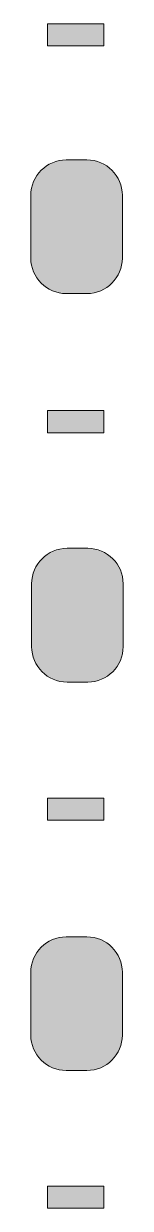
# Model space of a CAD drawing. Header units: millimetres. Extents: x 101 to 109, y -218 to -111.
import ezdxf

# ---------------------------------------------------------------- set-up
doc = ezdxf.new("R2010")
doc.units = ezdxf.units.MM
doc.header["$MEASUREMENT"] = 0
doc.layers.add('Silkscreen', color=7, linetype='Continuous', lineweight=0)

msp = doc.modelspace()

# ---------------------------------------------------------------- hatches: boundary and pattern name
at = {"layer": 'Silkscreen', "true_color": 0xa7a9ac, "transparency": 33554687}
h = msp.add_hatch(color=253, dxfattribs=at)
h.dxf.hatch_style = 2
h.paths.add_polyline_path([(107.46, -112.69), (102.38, -112.69), (102.38, -110.69), (107.46, -110.69)])
h = msp.add_hatch(color=253, dxfattribs=at)
h.dxf.hatch_style = 2
edge = h.paths.add_edge_path()
edge.add_spline(control_points=[(109.14, -131.88), (109.14, -133.64), (107.7, -135.08), (105.94, -135.08), (105.94, -135.08), (104.06, -135.08), (104.06, -135.08), (102.3, -135.08), (100.86, -133.64), (100.86, -131.88), (100.86, -131.88), (100.86, -126.2), (100.86, -126.2), (100.86, -124.44), (102.3, -123), (104.06, -123), (104.06, -123), (105.94, -123), (105.94, -123), (107.7, -123), (109.14, -124.44), (109.14, -126.2), (109.14, -126.2), (109.14, -131.88), (109.14, -131.88)], knot_values=[0, 0, 0, 0, 1, 1, 1, 2, 2, 2, 3, 3, 3, 4, 4, 4, 5, 5, 5, 6, 6, 6, 7, 7, 7, 8, 8, 8, 8], degree=3, periodic=0)
h = msp.add_hatch(color=253, dxfattribs=at)
h.dxf.hatch_style = 2
h.paths.add_polyline_path([(107.46, -147.66), (102.38, -147.66), (102.38, -145.66), (107.46, -145.66)])
h = msp.add_hatch(color=253, dxfattribs=at)
h.dxf.hatch_style = 2
edge = h.paths.add_edge_path()
edge.add_spline(control_points=[(109.21, -167), (109.21, -168.76), (107.77, -170.2), (106.01, -170.2), (106.01, -170.2), (104.14, -170.2), (104.14, -170.2), (102.38, -170.2), (100.94, -168.76), (100.94, -167), (100.94, -167), (100.94, -161.31), (100.94, -161.31), (100.94, -159.55), (102.38, -158.11), (104.14, -158.11), (104.14, -158.11), (106.01, -158.11), (106.01, -158.11), (107.77, -158.11), (109.21, -159.55), (109.21, -161.31), (109.21, -161.31), (109.21, -167), (109.21, -167)], knot_values=[0, 0, 0, 0, 1, 1, 1, 2, 2, 2, 3, 3, 3, 4, 4, 4, 5, 5, 5, 6, 6, 6, 7, 7, 7, 8, 8, 8, 8], degree=3, periodic=0)
h = msp.add_hatch(color=253, dxfattribs=at)
h.dxf.hatch_style = 2
h.paths.add_polyline_path([(107.46, -182.69), (102.38, -182.69), (102.38, -180.69), (107.46, -180.69)])
h = msp.add_hatch(color=253, dxfattribs=at)
h.dxf.hatch_style = 2
edge = h.paths.add_edge_path()
edge.add_spline(control_points=[(109.14, -202.11), (109.14, -203.87), (107.7, -205.31), (105.94, -205.31), (105.94, -205.31), (104.06, -205.31), (104.06, -205.31), (102.3, -205.31), (100.86, -203.87), (100.86, -202.11), (100.86, -202.11), (100.86, -196.43), (100.86, -196.43), (100.86, -194.67), (102.3, -193.23), (104.06, -193.23), (104.06, -193.23), (105.94, -193.23), (105.94, -193.23), (107.7, -193.23), (109.14, -194.67), (109.14, -196.43), (109.14, -196.43), (109.14, -202.11), (109.14, -202.11)], knot_values=[0, 0, 0, 0, 1, 1, 1, 2, 2, 2, 3, 3, 3, 4, 4, 4, 5, 5, 5, 6, 6, 6, 7, 7, 7, 8, 8, 8, 8], degree=3, periodic=0)
h = msp.add_hatch(color=253, dxfattribs=at)
h.dxf.hatch_style = 2
h.paths.add_polyline_path([(107.46, -217.76), (102.38, -217.76), (102.38, -215.76), (107.46, -215.76)])

# ---------------------------------------------------------------- linework, layer by layer
at = {"layer": 'Silkscreen'}
for points in [[(107.46, -112.69), (102.38, -112.69), (102.38, -110.69), (107.46, -110.69)], [(107.46, -147.66), (102.38, -147.66), (102.38, -145.66), (107.46, -145.66)], [(107.46, -182.69), (102.38, -182.69), (102.38, -180.69), (107.46, -180.69)], [(107.46, -217.76), (102.38, -217.76), (102.38, -215.76), (107.46, -215.76)]]:
    msp.add_lwpolyline(points, close=True, dxfattribs=at)
for points in [[(109.14, -131.88), (109.14, -133.64), (107.7, -135.08), (105.94, -135.08), (105.94, -135.08), (104.06, -135.08), (104.06, -135.08), (102.3, -135.08), (100.86, -133.64), (100.86, -131.88), (100.86, -131.88), (100.86, -126.2), (100.86, -126.2), (100.86, -124.44), (102.3, -123), (104.06, -123), (104.06, -123), (105.94, -123), (105.94, -123), (107.7, -123), (109.14, -124.44), (109.14, -126.2), (109.14, -126.2), (109.14, -131.88), (109.14, -131.88)], [(109.21, -167), (109.21, -168.76), (107.77, -170.2), (106.01, -170.2), (106.01, -170.2), (104.14, -170.2), (104.14, -170.2), (102.38, -170.2), (100.94, -168.76), (100.94, -167), (100.94, -167), (100.94, -161.31), (100.94, -161.31), (100.94, -159.55), (102.38, -158.11), (104.14, -158.11), (104.14, -158.11), (106.01, -158.11), (106.01, -158.11), (107.77, -158.11), (109.21, -159.55), (109.21, -161.31), (109.21, -161.31), (109.21, -167), (109.21, -167)], [(109.14, -202.11), (109.14, -203.87), (107.7, -205.31), (105.94, -205.31), (105.94, -205.31), (104.06, -205.31), (104.06, -205.31), (102.3, -205.31), (100.86, -203.87), (100.86, -202.11), (100.86, -202.11), (100.86, -196.43), (100.86, -196.43), (100.86, -194.67), (102.3, -193.23), (104.06, -193.23), (104.06, -193.23), (105.94, -193.23), (105.94, -193.23), (107.7, -193.23), (109.14, -194.67), (109.14, -196.43), (109.14, -196.43), (109.14, -202.11), (109.14, -202.11)]]:
    msp.add_open_spline(points, degree=3, knots=[0, 0, 0, 0, 1, 1, 1, 2, 2, 2, 3, 3, 3, 4, 4, 4, 5, 5, 5, 6, 6, 6, 7, 7, 7, 8, 8, 8, 8], dxfattribs=at)

doc.saveas('drawing.dxf')
